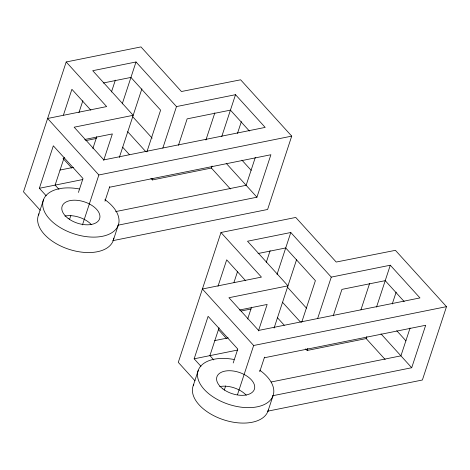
<?xml version="1.0" encoding="UTF-8"?>
<svg xmlns="http://www.w3.org/2000/svg" width="470" height="470" viewBox="0 0 470 470"><rect width="100%" height="100%" fill="white"/><g stroke="black" fill="none" stroke-linecap="round" stroke-linejoin="round"><path stroke-width="0.7" d="M112.888 240.646L267.6 209.479L291.717 136.124L240.634 79.806L181.432 91.515L140.971 46.912L66.194 61.975L23.5 191.831L40.255 210.302M46.177 195.784L39.368 188.282L53.327 145.812L83.002 178.524L78.425 192.447M63.438 115.074L71.904 89.312L90.875 110.227M38.452 215.09L43.528 199.644M64.267 157.262L55.108 185.109L59.003 189.398M78.948 112.594L82.843 100.762M69.495 219.596L70.87 215.419M92.878 148.479L96.767 136.647M111.455 91.979L115.344 80.147M82.456 224.889L98.865 174.975L291.717 136.124M103.67 160.376L112.365 133.921L84.688 139.496M122.241 103.876L136.018 61.975L92.725 70.7L133.186 115.303L74.148 127.2L103.823 159.906L265.186 127.399L235.517 94.687L176.479 106.584L136.018 61.975M104.957 201.172L109.751 186.584M119.31 157.515L141.875 88.871M113.129 240.799L118.205 225.353M146.881 151.904L160.611 110.133L130.942 77.421L103.265 82.996M150.899 178.324L152.362 179.939L152.815 178.553M162.826 148.103L176.479 106.584M178.447 145.312L187.142 118.857L230.435 110.133L249.405 131.048M205.913 140.013L214.843 112.859M152.362 179.939L211.4 168.043L212.058 166.028M221.74 136.588L235.517 94.687M237.485 133.415L241.374 121.583M267.671 411.174L422.383 380.007L446.5 306.652L395.417 250.334L336.214 262.043L295.753 217.44L220.976 232.503L178.283 362.358L195.038 380.829M255.304 157.462L246.145 185.309L115.62 211.606M200.96 366.318L194.151 358.81L208.11 316.339L237.785 349.051L233.202 362.975M217.986 286.295L226.687 259.839L245.657 280.755M193.235 385.617L198.311 370.172M117.806 225.236L256.937 197.206L270.896 154.736L109.534 187.248M219.049 327.79L209.89 355.637L213.785 359.926M233.96 282.429L237.62 271.29M224.278 390.123L225.653 385.946M247.661 319.007L251.55 307.174M266.237 262.507L270.127 250.675M237.468 394.73L253.647 345.503L446.5 306.652M258.447 330.904L267.148 304.448L239.471 310.024M277.024 274.404L290.801 232.503L247.508 241.228L287.969 285.83L228.931 297.727L258.6 330.434L419.969 297.927L390.294 265.215L331.262 277.112L290.801 232.503M259.734 371.7L264.534 357.112M274.086 328.048L296.658 259.399M267.912 411.326L272.988 395.881M301.658 322.432L315.394 280.661L285.725 247.949L258.042 253.524M305.682 348.852L307.145 350.467L307.827 348.387M317.608 318.631L331.262 277.112M333.23 315.84L341.925 289.385L385.218 280.661L404.188 301.576M360.925 309.842L369.626 283.387M307.145 350.467L366.177 338.57L366.841 336.555M376.523 307.116L390.294 265.215M392.262 303.943L396.157 292.111M410.081 327.99L400.928 355.843L271.12 381.993M272.582 395.764L411.714 367.734L425.679 325.269L264.316 357.776M85.64 140.624L96.285 138.48M59.937 170.07L73.42 167.349M39.368 188.282L82.79 179.534M241.133 311.005L251.068 309.007M214.714 340.597L228.203 337.877M194.151 358.81L237.573 350.062M396.727 330.68L405.968 340.873M241.944 160.153L251.186 170.346M380.982 333.853L411.714 367.734M226.205 163.325L256.937 197.206M366.177 338.57L385.147 359.485M211.4 168.043L230.365 188.958M287.505 287.246L306.475 308.161M132.722 116.719L152.18 138.168M220.976 232.503L261.438 277.106L202.4 289.003L253.647 345.503M66.194 61.975L106.655 106.578L47.617 118.475L98.865 174.975M282.458 302.216L300.459 322.056M127.681 131.688L145.677 151.528M122.623 147.157L129.45 154.677M277.406 317.685L284.233 325.205M218.309 329.505L226.593 338.641M63.039 158.437L71.81 168.113M259.657 370.154A39.498 22.431 18.2 0 1 257.448 406.773A39.498 22.431 18.2 0 1 199.48 382.651A39.498 22.431 18.2 0 1 234.037 359.491M268.335 409.981A39.498 22.431 18.2 0 1 222.651 419.469A39.498 22.431 18.2 0 1 193.805 384.325M219.672 386.599A19.752 11.215 18.2 0 1 246.239 395.217M104.881 199.627A39.498 22.431 18.2 0 1 102.666 236.246A39.498 22.431 18.2 0 1 44.697 212.123A39.498 22.431 18.2 0 1 79.254 188.964M113.828 238.067A39.498 22.431 18.2 0 1 69.043 249.335A39.498 22.431 18.2 0 1 39.022 213.797M64.889 216.071A19.752 11.215 18.2 0 1 91.456 224.689M222.886 388.907A19.752 11.215 18.2 0 0 254.317 389.454A19.752 11.215 18.2 0 0 229.742 370.724A19.752 11.215 18.2 0 0 222.886 388.907M68.103 218.38A19.752 11.215 18.2 0 0 99.54 218.926A19.752 11.215 18.2 0 0 74.965 200.197A19.752 11.215 18.2 0 0 68.103 218.38"/></g></svg>
